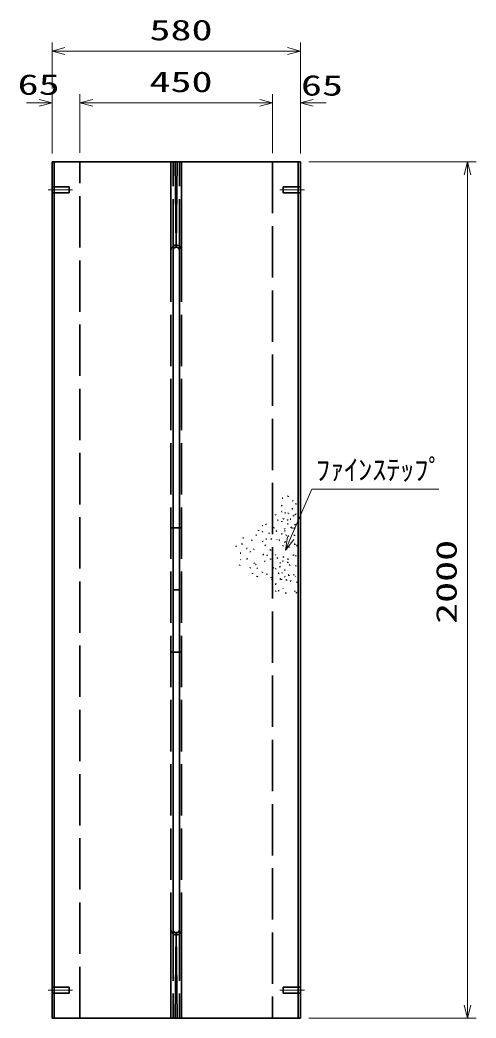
# Model space of a CAD drawing. Units: millimetres on the paper. Extents: x 0 to 841, y 0 to 594.
# Drawn here: x 609.4 to 662.6, y 276.8 to 393.3 of the extents above; entities that cross this region are included whole.
import ezdxf
from ezdxf.enums import TextEntityAlignment as Align

# ---------------------------------------------------------------- set-up
doc = ezdxf.new("R2010")
doc.units = ezdxf.units.MM
doc.linetypes.add('DASHED', pattern=[7.5, 6, -1.5])
doc.linetypes.add('USER1', pattern=[18.5, 12, -1.5, 3.5, -1.5])
for name, color, linetype, lineweight in [('D-BMK（構造物基準線）', 2, 'USER1', 18), ('D-STR-DIM（寸法）', 7, 'Continuous', 13), ('D-STR-HTXT（旗上げ）', 7, 'Continuous', 13), ('D-STR（構造物）', 1, 'Continuous', 35)]:
    doc.layers.add(name, color=color, linetype=linetype, lineweight=lineweight)
doc.styles.add('ＭＳ ゴシック', font='')
doc.styles.get('ＭＳ ゴシック').set_extended_font_data('MS Gothic')

# ---------------------------------------------------------------- blocks, each defined once
blk = doc.blocks.new('_Open30')
at = {"color": 7, "linetype": 'Continuous', "lineweight": 13}
for p, q in [((-1, 0.2679), (0, 0)), ((0, 0), (-1, -0.2679)), ((0, 0), (-1, 0))]:
    blk.add_line(p, q, dxfattribs=at)

msp = doc.modelspace()

# ---------------------------------------------------------------- linework, layer by layer
at = {"layer": 'D-BMK（構造物基準線）'}
for p, q in [((612.648, 373.516), (615.498, 373.516)), ((642.572, 373.516), (639.723, 373.516)), ((612.648, 280.016), (615.498, 280.016)), ((642.572, 280.016), (639.723, 280.016))]:
    msp.add_line(p, q, dxfattribs=at)
at = {"layer": 'D-STR-DIM（寸法）'}
for p, q in [((613.11, 385.343), (613.11, 390.713)), ((642.11, 384.693), (642.11, 390.713)), ((614.61, 389.713), (640.61, 389.713)), ((611.61, 383.663), (610.11, 383.663)), ((613.11, 377.766), (613.11, 384.663)), ((616.36, 377.818), (616.36, 384.663)), ((616.36, 377.818), (616.36, 384.663)), ((617.86, 383.663), (619.36, 383.663)), ((617.86, 383.663), (637.36, 383.663)), ((637.36, 383.663), (635.86, 383.663)), ((638.86, 377.833), (638.86, 384.663)), ((638.86, 377.803), (638.86, 384.663)), ((642.11, 377.736), (642.11, 384.663)), ((643.61, 383.663), (645.11, 383.663)), ((643.11, 376.766), (662.614, 376.766)), ((661.614, 278.266), (661.614, 375.266)), ((643.11, 276.766), (662.614, 276.766))]:
    msp.add_line(p, q, dxfattribs=at)
at = {"layer": 'D-STR-HTXT（旗上げ）'}
msp.add_lwpolyline([(658.283, 338.554), (643.453, 338.554), (640.954, 332.803)], dxfattribs=at)
at = {"layer": 'D-STR（構造物）'}
for p, q in [((613.11, 276.766), (613.11, 376.766)), ((613.11, 376.766), (642.11, 376.766)), ((613.36, 376.766), (613.36, 276.766)), ((626.985, 366.417), (626.985, 376.766)), ((626.985, 366.417), (626.985, 376.766)), ((627.485, 376.766), (627.61, 366.792)), ((627.735, 376.766), (627.61, 366.792)), ((628.235, 366.417), (628.235, 376.766)), ((641.86, 376.766), (641.86, 276.766)), ((642.11, 376.766), (642.11, 276.766)), ((627.235, 366.417), (627.235, 287.114)), ((627.985, 366.417), (627.985, 287.114)), ((639.992, 337.498), (640.065, 337.478)), ((640.618, 337.673), (640.675, 337.721)), ((640.675, 337.721), (640.723, 337.664)), ((641.193, 337.167), (641.268, 337.167)), ((639.878, 336.643), (639.931, 336.59)), ((639.971, 335.92), (639.906, 335.883)), ((639.931, 336.59), (639.984, 336.643)), ((640.358, 335.771), (640.284, 335.784)), ((640.697, 335.699), (640.723, 335.77)), ((641.177, 336.234), (641.105, 336.215)), ((641.158, 336.307), (641.177, 336.234)), ((641.541, 336.782), (641.594, 336.835)), ((641.594, 336.835), (641.647, 336.782)), ((639.224, 335.507), (639.218, 335.581)), ((639.512, 334.909), (639.442, 334.934)), ((639.925, 334.793), (639.957, 334.725)), ((640.142, 335.098), (640.08, 335.055)), ((640.142, 335.098), (640.185, 335.036)), ((640.575, 334.921), (640.637, 334.964)), ((640.637, 334.964), (640.68, 334.903)), ((640.906, 335.024), (640.974, 335.055)), ((641.294, 335.397), (641.307, 335.471)), ((641.307, 335.471), (641.381, 335.458)), ((641.489, 335.597), (641.55, 335.64)), ((641.55, 335.64), (641.593, 335.579)), ((628.235, 334.025), (626.985, 334.025)), ((637.206, 333.669), (637.226, 333.742)), ((637.679, 334.252), (637.626, 334.305)), ((637.654, 333.545), (637.719, 333.583)), ((637.679, 334.252), (637.732, 334.305)), ((638.095, 334.429), (638.057, 334.494)), ((638.471, 333.432), (638.445, 333.362)), ((639.06, 334.05), (639.003, 334.001)), ((639.245, 333.714), (639.307, 333.671)), ((639.307, 333.671), (639.264, 333.609)), ((640.252, 333.684), (640.327, 333.684)), ((640.271, 333.855), (640.258, 333.929)), ((640.684, 334.494), (640.609, 334.5)), ((641.028, 334.077), (640.98, 334.135)), ((641.139, 334.02), (641.077, 333.977)), ((641.182, 333.958), (641.139, 334.02)), ((641.43, 333.967), (641.357, 333.98)), ((641.417, 333.893), (641.43, 333.967)), ((641.421, 334.345), (641.459, 334.41)), ((641.459, 334.41), (641.524, 334.373)), ((635.454, 332.838), (635.379, 332.845)), ((636.418, 332.548), (636.425, 332.622)), ((636.897, 333.162), (636.972, 333.169)), ((637.673, 332.455), (637.704, 332.387)), ((638.162, 332.696), (638.087, 332.702)), ((638.721, 332.718), (638.654, 332.686)), ((638.721, 332.718), (638.69, 332.786)), ((639.409, 332.612), (639.361, 332.669)), ((639.661, 332.573), (639.596, 332.536)), ((639.624, 332.638), (639.661, 332.573)), ((639.888, 333.313), (639.962, 333.307)), ((640.266, 332.347), (640.338, 332.366)), ((640.338, 332.366), (640.319, 332.439)), ((640.496, 333.163), (640.424, 333.143)), ((640.659, 333.125), (640.72, 333.082)), ((640.72, 333.082), (640.677, 333.021)), ((641.34, 333.17), (641.414, 333.183)), ((641.414, 333.183), (641.427, 333.109)), ((634.614, 331.925), (634.594, 331.853)), ((635.296, 332.149), (635.239, 332.101)), ((635.345, 332.091), (635.296, 332.149)), ((635.89, 331.594), (635.815, 331.594)), ((636.268, 331.21), (636.215, 331.263)), ((636.637, 331.511), (636.669, 331.579)), ((637.947, 331.958), (638.005, 332.006)), ((638.005, 332.006), (638.053, 331.949)), ((638.523, 331.452), (638.598, 331.452)), ((638.598, 331.452), (638.598, 331.377)), ((638.924, 331.12), (638.871, 331.067)), ((640.102, 331.966), (640.064, 331.901)), ((640.525, 331.61), (640.512, 331.536)), ((640.779, 331.799), (640.718, 331.756)), ((640.779, 331.799), (640.822, 331.738)), ((641.469, 332.115), (641.396, 332.102)), ((641.483, 332.041), (641.469, 332.115)), ((641.712, 331.944), (641.65, 331.987)), ((641.669, 331.883), (641.712, 331.944)), ((635.066, 331.049), (635.141, 331.049)), ((635.17, 330.332), (635.113, 330.283)), ((635.835, 330.343), (635.899, 330.381)), ((635.899, 330.381), (635.862, 330.446)), ((637.774, 330.906), (637.774, 330.831)), ((637.849, 330.906), (637.774, 330.906)), ((637.911, 330.136), (637.981, 330.11)), ((638.242, 330.779), (638.223, 330.852)), ((638.625, 330.387), (638.557, 330.355)), ((638.657, 330.319), (638.625, 330.387)), ((639.203, 330.885), (639.145, 330.837)), ((639.203, 330.885), (639.251, 330.827)), ((639.388, 330.549), (639.449, 330.506)), ((639.449, 330.506), (639.406, 330.445)), ((640.105, 330.142), (640.03, 330.148)), ((640.092, 330.556), (640.15, 330.605)), ((640.15, 330.605), (640.102, 330.662)), ((640.639, 329.998), (640.566, 329.978)), ((640.659, 330.371), (640.587, 330.391)), ((640.658, 329.925), (640.639, 329.998)), ((640.64, 330.299), (640.659, 330.371)), ((641.22, 330.812), (641.281, 330.855)), ((641.281, 330.855), (641.324, 330.794)), ((641.573, 330.803), (641.56, 330.729)), ((635.03, 329.693), (635.011, 329.621)), ((636.275, 329.384), (636.25, 329.313)), ((636.729, 329.848), (636.71, 329.92)), ((636.913, 329.76), (636.849, 329.723)), ((636.913, 329.76), (636.951, 329.695)), ((637.037, 329.291), (637.09, 329.344)), ((637.654, 328.799), (637.673, 328.872)), ((638.956, 329.37), (638.888, 329.338)), ((638.987, 329.302), (638.956, 329.37)), ((639.234, 329.268), (639.208, 329.197)), ((639.728, 329.47), (639.656, 329.451)), ((639.783, 329.919), (639.708, 329.919)), ((639.709, 329.543), (639.728, 329.47)), ((639.996, 328.77), (639.943, 328.823)), ((639.943, 328.717), (639.996, 328.77)), ((640.253, 329.095), (640.328, 329.095)), ((640.825, 329.64), (640.882, 329.688)), ((640.882, 329.688), (640.834, 329.746)), ((641.578, 329.606), (641.572, 329.531)), ((636.495, 328.737), (636.526, 328.669)), ((637.018, 328.313), (637.075, 328.361)), ((637.075, 328.361), (637.123, 328.304)), ((638.174, 328.637), (638.18, 328.563)), ((638.699, 328.265), (638.699, 328.19)), ((638.815, 327.973), (638.762, 327.92)), ((639.576, 328.718), (639.503, 328.737)), ((639.556, 328.645), (639.576, 328.718)), ((639.799, 328.035), (639.742, 327.987)), ((639.799, 328.035), (639.751, 328.092)), ((639.889, 327.96), (639.889, 328.035)), ((640.313, 328.316), (640.245, 328.348)), ((640.42, 327.959), (640.495, 327.952)), ((640.495, 327.952), (640.488, 327.878)), ((640.765, 328.487), (640.693, 328.507)), ((640.765, 328.487), (640.746, 328.415)), ((640.989, 327.804), (640.931, 327.756)), ((640.94, 327.862), (640.989, 327.804)), ((641.349, 328.485), (641.356, 328.56)), ((641.546, 328.332), (641.497, 328.39)), ((641.678, 327.647), (641.684, 327.722)), ((627.235, 326.766), (627.985, 326.766)), ((639.245, 327.442), (639.17, 327.442)), ((639.229, 326.663), (639.198, 326.595)), ((639.245, 327.517), (639.245, 327.442)), ((639.594, 326.679), (639.541, 326.733)), ((639.541, 326.626), (639.594, 326.679)), ((640.05, 326.939), (640.103, 326.886)), ((640.351, 326.464), (640.419, 326.432)), ((640.419, 326.432), (640.387, 326.364)), ((641.456, 326.601), (641.462, 326.676)), ((641.594, 326.4), (641.652, 326.448)), ((641.652, 326.448), (641.604, 326.506)), ((626.985, 319.507), (628.235, 319.507)), ((626.985, 287.114), (626.985, 276.766)), ((628.235, 287.114), (628.235, 276.766)), ((627.485, 276.766), (627.61, 286.739)), ((627.485, 276.766), (627.61, 286.739)), ((627.735, 276.766), (627.61, 286.739)), ((627.735, 276.766), (627.61, 286.739)), ((642.11, 276.766), (613.11, 276.766))]:
    msp.add_line(p, q, dxfattribs=at)
at = {"layer": 'D-STR（構造物）', "linetype": 'DASHED'}
for p, q in [((616.36, 276.766), (616.36, 376.766)), ((627.235, 366.417), (627.235, 376.766)), ((627.985, 366.417), (627.985, 376.766)), ((638.86, 376.766), (638.86, 276.766)), ((613.11, 373.866), (615.11, 373.866)), ((613.11, 373.166), (615.11, 373.166)), ((615.11, 373.166), (615.11, 373.866)), ((640.11, 373.166), (640.11, 373.866)), ((642.11, 373.866), (640.11, 373.866)), ((642.11, 373.166), (640.11, 373.166)), ((626.985, 366.417), (626.985, 287.114)), ((628.235, 366.417), (628.235, 287.114)), ((627.235, 287.114), (627.235, 276.766)), ((627.985, 287.114), (627.985, 276.766)), ((613.11, 280.366), (615.11, 280.366)), ((615.11, 280.366), (615.11, 279.666)), ((642.11, 280.366), (640.11, 280.366)), ((640.11, 280.366), (640.11, 279.666)), ((613.11, 279.666), (615.11, 279.666)), ((642.11, 279.666), (640.11, 279.666))]:
    msp.add_line(p, q, dxfattribs=at)
for centre, start, end in [((627.61, 366.417), 0, 180), ((627.61, 287.114), 180, 0)]:
    msp.add_arc(centre, 0.625, start, end, dxfattribs=at)
at = {"layer": 'D-STR（構造物）'}
for centre, start, end in [((627.61, 366.417), 0, 180), ((627.61, 287.114), 180, 0)]:
    msp.add_arc(centre, 0.375, start, end, dxfattribs=at)

# ---------------------------------------------------------------- block references
at = {"layer": 'D-STR-DIM（寸法）', "xscale": 1.5, "yscale": 1.5}
for p, rotation in [((613.11, 389.713), 180), ((616.36, 383.663), 180), ((616.36, 383.663), 180), ((642.11, 383.663), 180), ((661.614, 376.766), 90), ((661.614, 276.766), 270)]:
    msp.add_blockref('_Open30', p, dxfattribs=dict(at, rotation=rotation))
for p in [(642.11, 389.713), (613.11, 383.663), (638.86, 383.663), (638.86, 383.663)]:
    msp.add_blockref('_Open30', p, dxfattribs=at)
at = {"layer": 'D-STR-HTXT（旗上げ）', "xscale": 1.5, "yscale": 1.5, "rotation": 246.50838}
msp.add_blockref('_Open30', (640.356, 331.428), dxfattribs=at)

# ---------------------------------------------------------------- texts
at = {"layer": 'D-STR-DIM（寸法）', "style": 'ＭＳ ゴシック', "width": 1.5}
for s, p in [('580', (624.485, 390.25)), ('450', (624.485, 384.2)), ('65', (609.091, 383.881)), ('65', (642.175, 383.786))]:
    msp.add_text(s, height=2.405, dxfattribs=at).set_placement(p, align=Align.BOTTOM_LEFT)
msp.add_text('2000', height=2.405, rotation=90, dxfattribs=at).set_placement((661.076, 322.808), align=Align.BOTTOM_LEFT)
at = {"layer": 'D-STR-HTXT（旗上げ）', "style": 'ＭＳ ゴシック'}
msp.add_text('ﾌｧｲﾝｽﾃｯﾌﾟ', height=2.405, dxfattribs=at).set_placement((643.933, 338.879), align=Align.BOTTOM_LEFT)

doc.saveas('drawing.dxf')
